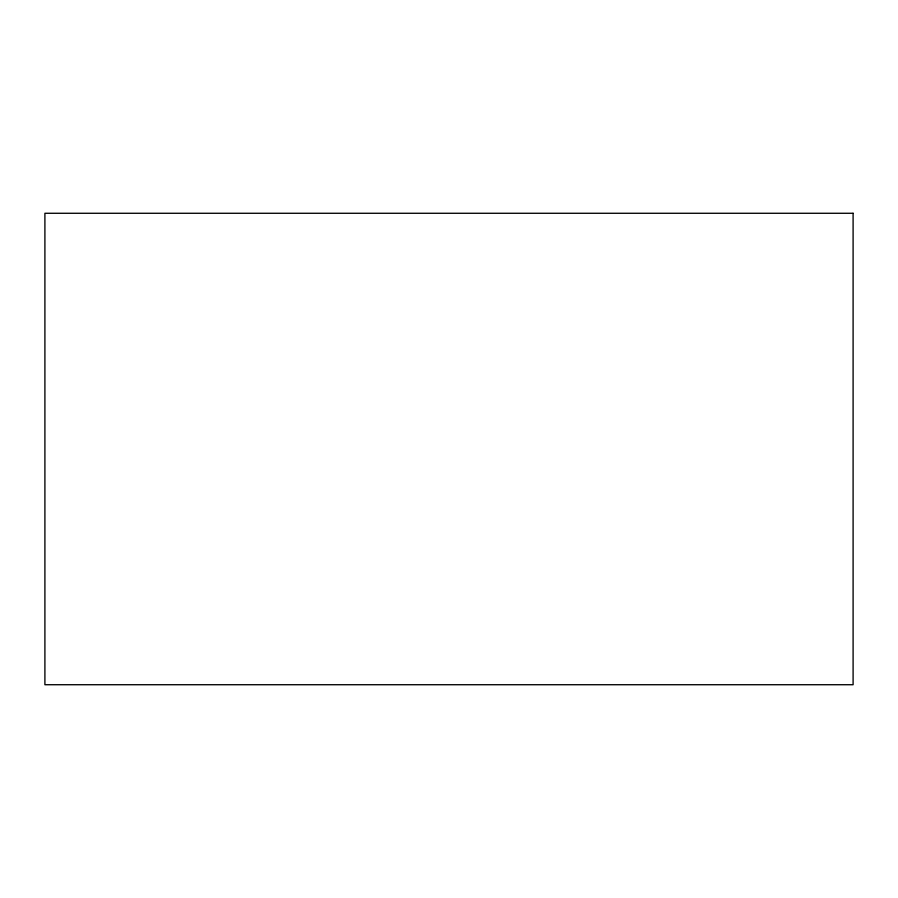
<?xml version="1.0" encoding="UTF-8"?>
<svg xmlns="http://www.w3.org/2000/svg" width="898" height="898" viewBox="0 0 898 898"><rect width="100%" height="100%" fill="white"/><g stroke="black" fill="none" stroke-linecap="round" stroke-linejoin="round"><path stroke-width="1.35" d="M853.1 213.275L44.9 213.275L44.9 684.725L853.1 684.725L853.1 213.275"/></g></svg>
